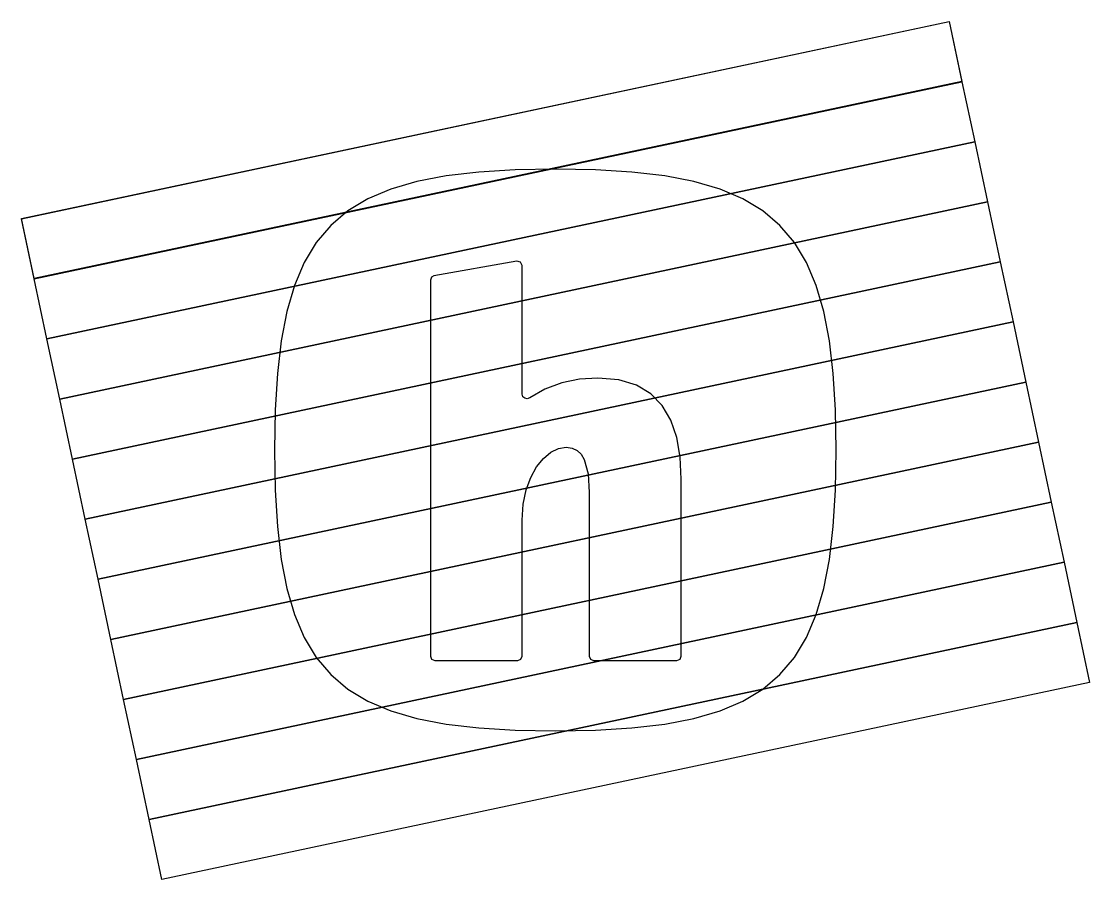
# Model space of a CAD drawing. Extents: x -31 to 98, y -18 to 86.
import ezdxf

# ---------------------------------------------------------------- set-up
doc = ezdxf.new("R2010")
doc.units = 0

msp = doc.modelspace()

# ---------------------------------------------------------------- linework, layer by layer
at = {"layer": 'Layer 1', "color": 7}
for points in [[(-30.550076, 61.785606), (81.364829, 85.573841), (82.905231, 78.327415), (-29.009674, 54.539181), (-30.550076, 61.785606), (-30.550076, 61.785606)], [(-30.543462, 61.755074), (81.371443, 85.543308), (82.911581, 78.296882), (-29.003059, 54.508648), (-30.543462, 61.755074), (-30.543462, 61.755074)], [(-29.003059, 54.508648), (82.911581, 78.296882), (84.451983, 71.050456), (-27.462922, 47.262222), (-29.003059, 54.508648), (-29.003059, 54.508648)], [(-27.462922, 47.262222), (84.451983, 71.050456), (85.992121, 63.804031), (-25.922652, 40.01585), (-27.462922, 47.262222), (-27.462922, 47.262222)], [(33.866624, 0.000052), (38.7118, 0.082734), (43.100571, 0.34401), (47.052779, 0.803723), (50.58827, 1.481717), (53.726885, 2.397835), (56.48847, 3.571922), (58.892869, 5.023822), (60.959923, 6.773377), (62.709478, 8.840431), (64.161378, 11.244829), (65.335465, 14.006415), (66.251583, 17.14503), (66.929577, 20.680521), (67.38929, 24.632729), (67.650566, 29.0215), (67.733248, 33.866676), (67.650566, 38.711852), (67.38929, 43.100623), (66.929577, 47.052831), (66.251583, 50.588322), (65.335465, 53.726937), (64.161378, 56.488523), (62.709478, 58.892921), (60.959923, 60.959975), (58.892869, 62.70953), (56.48847, 64.161429), (53.726885, 65.335517), (50.58827, 66.251635), (47.052779, 66.929629), (43.100571, 67.389342), (38.7118, 67.650618), (33.866624, 67.7333), (29.021448, 67.650618), (24.632677, 67.389342), (20.680469, 66.929629), (17.144978, 66.251635), (14.006363, 65.335517), (11.244777, 64.161429), (8.840379, 62.70953), (6.773325, 60.959975), (5.02377, 58.892921), (3.57187, 56.488523), (2.397783, 53.726937), (1.481665, 50.588322), (0.803671, 47.052831), (0.343958, 43.100623), (0.082682, 38.711852), (0, 33.866676), (0.082682, 29.0215), (0.343958, 24.632729), (0.803671, 20.680521), (1.481665, 17.14503), (2.397783, 14.006415), (3.571871, 11.244829), (5.02377, 8.840431), (6.773325, 6.773377), (8.840379, 5.023822), (11.244778, 3.571922), (14.006363, 2.397835), (17.144978, 1.481717), (20.680469, 0.803723), (24.632677, 0.34401), (29.021448, 0.082734), (33.866624, 0.000052), (33.866624, 0.000052)], [(-25.922652, 40.01585), (85.992121, 63.804031), (87.532523, 56.557579), (-24.382355, 32.76945), (-25.922652, 40.01585), (-25.922652, 40.01585)], [(-24.382355, 32.76945), (87.532523, 56.557579), (89.072661, 49.311153), (-22.842085, 25.522787), (-24.382355, 32.76945), (-24.382355, 32.76945)], [(29.855546, 56.122816), (29.666633, 56.528084), (29.234834, 56.643991), (19.22296, 54.884197), (18.909284, 54.703262), (18.785393, 54.363021), (18.785393, 8.995874), (18.940379, 8.621654), (19.314559, 8.466708), (29.32638, 8.466708), (29.700599, 8.621654), (29.855546, 8.995874), (29.855546, 25.387055), (29.984337, 27.329683), (30.344388, 29.062766), (30.896216, 30.571058), (31.600338, 31.839309), (32.417272, 32.85227), (33.307535, 33.594693), (34.231644, 34.051329), (35.150116, 34.20693), (35.891912, 34.107339), (36.500035, 33.816848), (36.985202, 33.347881), (37.358127, 32.712863), (37.810118, 30.994367), (37.941731, 28.760753), (37.941731, 8.995874), (38.096678, 8.621654), (38.470897, 8.466708), (48.530872, 8.466708), (48.905092, 8.621654), (49.060038, 8.995874), (49.060038, 30.351162), (48.925891, 33.006226), (48.510288, 35.387896), (47.793489, 37.471325), (46.755752, 39.231665), (45.377335, 40.644071), (43.638497, 41.683695), (41.519497, 42.32569), (39.000593, 42.54521), (36.774817, 42.403591), (34.62859, 41.968575), (32.613679, 41.224924), (30.781851, 40.157401), (30.479953, 40.049745), (30.178998, 40.107561), (29.947893, 40.301355), (29.855546, 40.601636), (29.855546, 56.122816), (29.855546, 56.122816)], [(-22.842085, 25.522787), (89.072661, 49.311153), (90.613063, 42.064701), (-21.301815, 18.276387), (-22.842085, 25.522787), (-22.842085, 25.522787)], [(-21.301815, 18.276387), (90.613063, 42.064701), (92.153201, 34.818381), (-19.761519, 11.029988), (-21.301815, 18.276387), (-21.301815, 18.276387)], [(-19.761519, 11.029988), (92.153201, 34.818381), (93.693603, 27.571717), (-18.221249, 3.783589), (-19.761519, 11.029988), (-19.761519, 11.029988)], [(-18.221249, 3.783589), (93.693603, 27.571717), (95.23374, 20.325318), (-16.680979, -3.46281), (-18.221249, 3.783589), (-18.221249, 3.783589)], [(-16.680979, -3.46281), (95.23374, 20.325318), (96.774143, 13.078919), (-15.140683, -10.70921), (-16.680979, -3.46281), (-16.680979, -3.46281)], [(-15.140683, -10.70921), (96.774143, 13.078919), (98.314545, 5.83252), (-13.600413, -17.955609), (-15.140683, -10.70921), (-15.140683, -10.70921)]]:
    msp.add_lwpolyline(points, close=True, dxfattribs=at)

doc.saveas('drawing.dxf')
